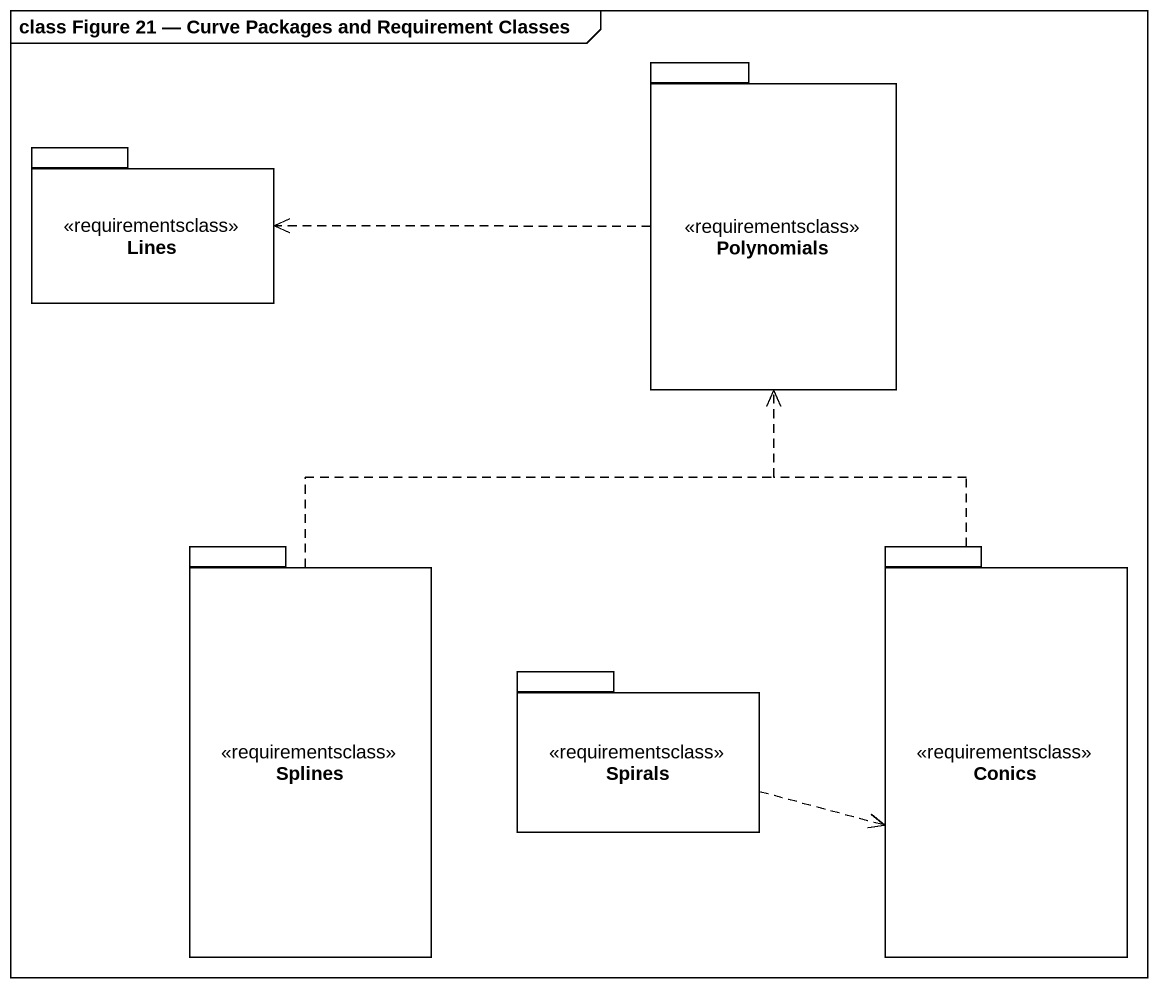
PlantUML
@startuml
mainframe class Figure 21 — Curve Packages and Requirement Classes
package Polynomials <<requirementsclass>> {
}
package Lines <<requirementsclass>> {
}
package Splines <<requirementsclass>> {
}
package Conics <<requirementsclass>> {
}
package Spirals <<requirementsclass>> {
}
Polynomials .left.> Lines
Splines .up.> Polynomials
Conics .up.> Polynomials
Spirals .right.> Conics
@enduml
